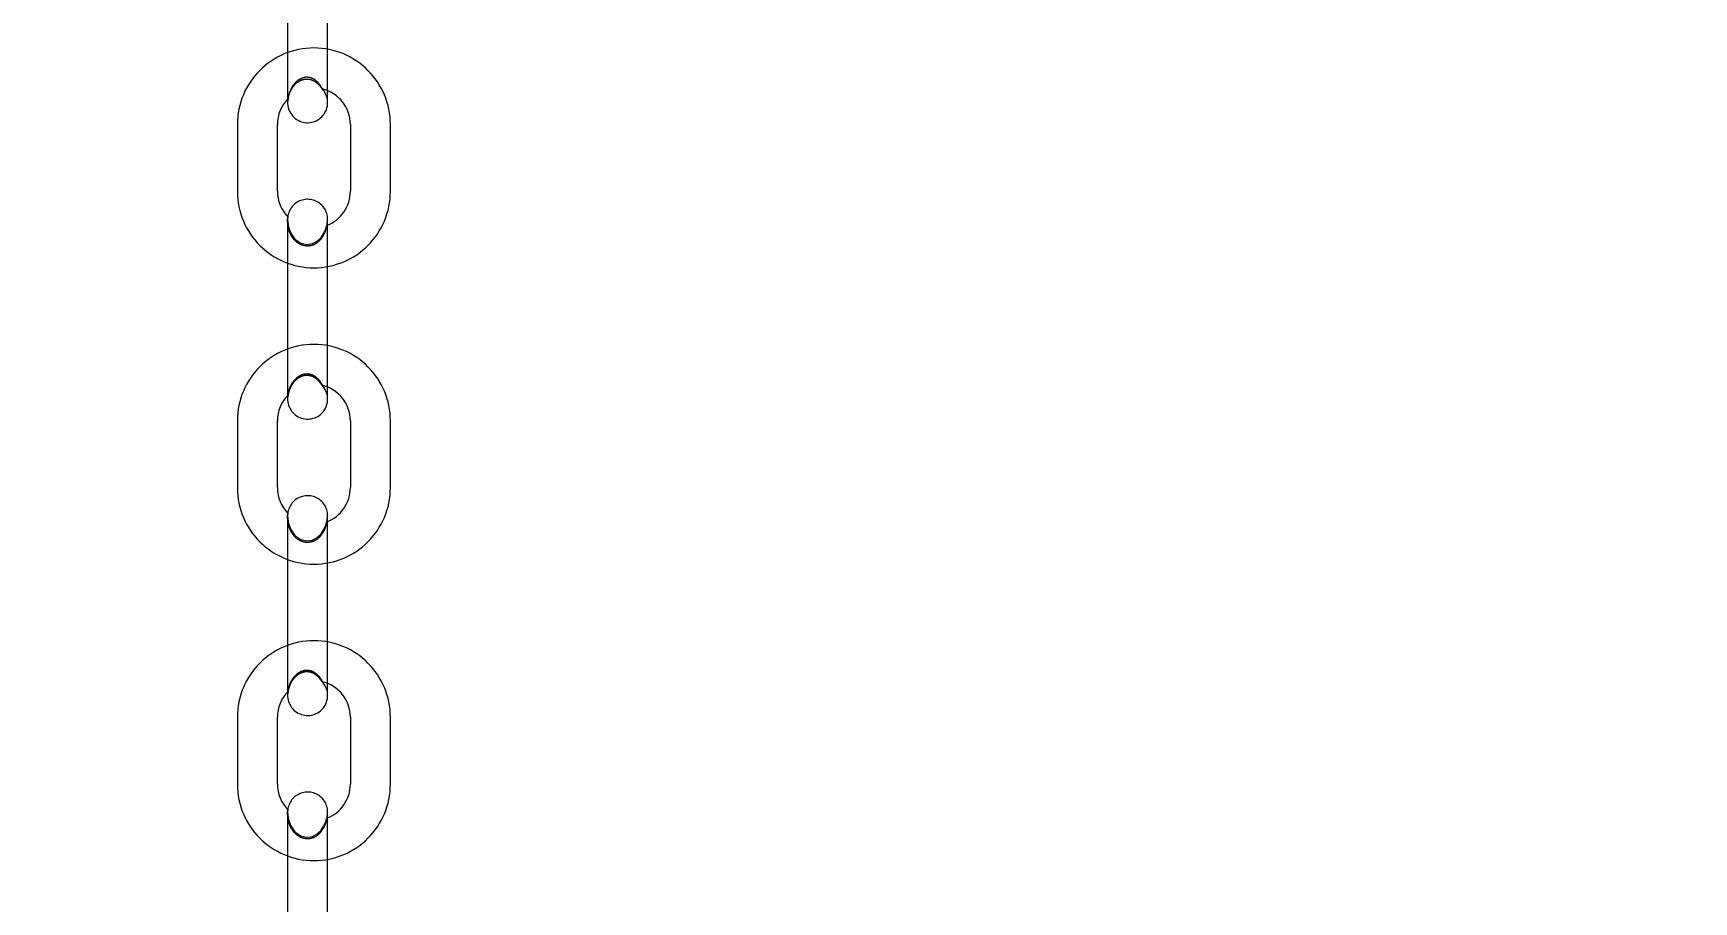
# Model space of a CAD drawing. Header units: millimetres. Extents: x 1293 to 41893, y 1011 to 26911.
# Drawn here: x 10741.8 to 11100.1, y 7985.5 to 8172.9 of the extents above; entities that cross this region are included whole.
import ezdxf

# ---------------------------------------------------------------- set-up
doc = ezdxf.new("R2010")
doc.units = ezdxf.units.MM
doc.header["$LTSCALE"] = 50
doc.linetypes.add('HIDDEN', pattern=[1.905, 1.27, -0.635])
doc.layers.add('CAPA_1', color=7, linetype='Continuous')
doc.styles.add('SLDTEXTSTYLE0', font='TXT', dxfattribs={"width": 0.75})
doc.dimstyles.new('SLDDIMSTYLE0', dxfattribs={"dimtxt": 100, "dimasz": 100, "dimexe": 0, "dimexo": 0.0625, "dimgap": 25, "dimtad": 2, "dimdec": 0, "dimlfac": 1.5, "dimrnd": 1e-09, "dimzin": 12, "dimdsep": 46, "dimtxsty": 'SLDTEXTSTYLE0', "dimsah": 1, "dimcen": 0.09, "dimadec": 0, "dimazin": 3, "dimtfac": 1, "dimtdec": 0, "dimtofl": 0, "dimtmove": 0, "dimatfit": 3, "dimfxl": 1, "dimfrac": 2, "dimtolj": 1, "dimtzin": 12, "dimarcsym": 0})

# ---------------------------------------------------------------- blocks, each defined once
blk = doc.blocks.new('_D_15')
at = {"layer": 'CAPA_1', "transparency": 16777216}
for p, q in [((6530.12, 8742.38), (6530.12, 9415.65)), ((16745.16, 6492), (16745.16, 9415.65)), ((6530.12, 9365.65), (16745.16, 9365.65))]:
    blk.add_line(p, q, dxfattribs=at)
for points in [[(6530.12, 9365.65), (6630.12, 9350.26), (6630.12, 9381.03)], [(16745.16, 9365.65), (16645.16, 9381.03), (16645.16, 9350.26)]]:
    blk.add_solid(points, dxfattribs=at)
at = {"layer": 'CAPA_1', "transparency": 16777216, "insert": (11452.92, 9494.55), "char_height": 100, "attachment_point": 1, "style": 'SLDTEXTSTYLE0'}
blk.add_mtext('15323', dxfattribs=at)

msp = doc.modelspace()

# ---------------------------------------------------------------- linework, layer by layer
at = {"color": 1, "linetype": 'HIDDEN', "lineweight": 18}
for p, q in [((10796.7331731, 8176.0602403), (10796.7331731, 8157.8929775)), ((10805.3691731, 8157.8929775), (10805.3691731, 8176.0602403)), ((10785.8881497, 8153.1869069), (10785.8881497, 8138.7935736)), ((10794.5241497, 8138.7935736), (10794.5241497, 8153.1869069)), ((10810.2721497, 8153.1869069), (10810.2721497, 8138.7935736)), ((10818.9081497, 8138.7935736), (10818.9081497, 8153.1869069)), ((10796.7331731, 8132.5836143), (10796.7331731, 8093.9596442)), ((10805.3691731, 8093.9596442), (10805.3691731, 8132.7369775)), ((10785.8881497, 8089.2535736), (10785.8881497, 8074.8602403)), ((10794.5241497, 8074.8602403), (10794.5241497, 8089.2535736)), ((10810.2721497, 8089.2535736), (10810.2721497, 8074.8602403)), ((10818.9081497, 8074.8602403), (10818.9081497, 8089.2535736)), ((10796.7331731, 8068.650281), (10796.7331731, 8030.0263109)), ((10805.3691731, 8030.0263109), (10805.3691731, 8068.8036442)), ((10785.8881497, 8025.3202403), (10785.8881497, 8010.9269069)), ((10794.5241497, 8010.9269069), (10794.5241497, 8025.3202403)), ((10810.2721497, 8025.3202403), (10810.2721497, 8010.9269069)), ((10818.9081497, 8010.9269069), (10818.9081497, 8025.3202403)), ((10796.7331731, 8004.7169477), (10796.7331731, 7966.0929775)), ((10805.3691731, 7966.0929775), (10805.3691731, 8004.8703109))]:
    msp.add_line(p, q, dxfattribs=at)
at = {"color": 1, "linetype": 'HIDDEN', "lineweight": 18, "flags": 128}
for points in [[(10796.7608536, 8133.2171996), (10796.736439, 8132.8154775), (10796.7523731, 8132.0855035), (10796.9166715, 8131.0327555), (10797.3904829, 8129.7456426), (10798.2989814, 8128.4891392), (10799.566069, 8127.6168536), (10800.9128323, 8127.3103029), (10802.112359, 8127.489046), (10803.1218996, 8128.0155447), (10803.9516495, 8128.8137978), (10804.5750229, 8129.7868166), (10804.9576098, 8130.7090217), (10805.1283299, 8131.2902973)], [(10796.7608536, 8069.2838663), (10796.736439, 8068.8821442), (10796.7523731, 8068.1521702), (10796.9166715, 8067.0994221), (10797.3904829, 8065.8123092), (10798.2989814, 8064.5558058), (10799.566069, 8063.6835203), (10800.9128323, 8063.3769696), (10802.112359, 8063.5557126), (10803.1218996, 8064.0822114), (10803.9516495, 8064.8804645), (10804.5750229, 8065.8534833), (10804.9576098, 8066.7756884), (10805.1283299, 8067.3569639)], [(10796.7608536, 8005.3505329), (10796.736439, 8004.9488109), (10796.7523731, 8004.2188368), (10796.9166715, 8003.1660888), (10797.3904829, 8001.8789759), (10798.2989814, 8000.6224725), (10799.566069, 7999.7501869), (10800.9128323, 7999.4436363), (10802.112359, 7999.6223793), (10803.1218996, 8000.1488781), (10803.9516495, 8000.9471312), (10804.5750229, 8001.92015), (10804.9576098, 8002.842355), (10805.1283299, 8003.4236306)]]:
    msp.add_lwpolyline(points, dxfattribs=at)
at = {"color": 1, "linetype": 'HIDDEN', "lineweight": 18}
for centre, radius, start, end in [((10802.3981497, 8153.1869069), 16.51, 0, 180), ((10801.0511731, 8157.8929775), 4.318, 168.366844909, 43.45843009), ((10802.3981497, 8153.1869069), 7.874, 0, 76.971022019), ((10802.3981497, 8153.1869069), 7.874, 134.938330905, 180), ((10802.3981497, 8138.7935736), 16.51, 180, 0), ((10802.3981497, 8138.7935736), 7.874, 180, 224.556604401), ((10801.0511731, 8132.7369775), 4.318, 341.366688522, 173.463699721), ((10802.3981497, 8138.7935736), 7.874, 290.386693975, 0), ((10802.3981497, 8089.2535736), 16.51, 0, 180), ((10801.0511731, 8093.9596442), 4.318, 167.926373367, 43.995406136), ((10802.3981497, 8089.2535736), 7.874, 0, 77.030824144), ((10802.3981497, 8089.2535736), 7.874, 135.086415544, 180), ((10802.3981497, 8074.8602403), 16.51, 180, 0), ((10802.3981497, 8074.8602403), 7.874, 180, 224.556604401), ((10802.3981497, 8074.8602403), 7.874, 290.386693975, 0), ((10801.0511731, 8068.8036442), 4.318, 341.366688522, 173.463699721), ((10802.3981497, 8025.3202403), 16.51, 0, 180), ((10801.0511731, 8030.0263109), 4.318, 167.926373367, 43.995406136), ((10802.3981497, 8025.3202403), 7.874, 0, 77.030824144), ((10802.3981497, 8025.3202403), 7.874, 135.086415544, 180), ((10802.3981497, 8010.9269069), 16.51, 180, 0), ((10802.3981497, 8010.9269069), 7.874, 180, 224.556604401), ((10802.3981497, 8010.9269069), 7.874, 290.386693975, 0), ((10801.0511731, 8004.8703109), 4.318, 341.366688522, 173.463699721)]:
    msp.add_arc(centre, radius, start, end, dxfattribs=at)
for points, knots in [([(10796.8214119, 8158.7636931), (10796.8212634, 8158.7622264), (10796.8188101, 8158.7379949), (10796.8617441, 8158.9906038), (10796.9910293, 8159.5348661), (10797.3175594, 8160.4503228), (10797.9934923, 8161.5570046), (10798.9579006, 8162.4566185), (10800.0941648, 8162.959168), (10801.1528656, 8163.0410191), (10802.1149571, 8162.7809424), (10802.9241381, 8162.2952425), (10803.577645, 8161.6767403), (10804.0341474, 8161.0711173), (10804.1351711, 8160.9325968), (10804.1850721, 8160.8641743)], [0, 0, 0, 0, 0.004089737, 0.0675643535, 0.1335694154, 0.2310522936, 0.3302002692, 0.441723771, 0.5202915064, 0.5992487199, 0.6694347694, 0.7402662407, 0.8207754413, 0.9114715265, 1, 1, 1, 1]), ([(10804.0783172, 8161.1245289), (10803.972023, 8161.3104789), (10803.7596405, 8161.6820191), (10803.0958715, 8162.4883167), (10802.2077671, 8163.1210045), (10801.2080985, 8163.4053228), (10800.2752437, 8163.3542448), (10799.2964402, 8162.9826008), (10798.3805756, 8162.262787), (10797.5880371, 8161.2005794), (10797.1039072, 8160.0827536), (10796.8910572, 8159.2355058), (10796.8194382, 8158.7838391), (10796.8219055, 8158.7811157), (10796.8229254, 8158.77999)], [0, 0, 0, 0, 0.0924149755, 0.1846511179, 0.2781859147, 0.346116289, 0.4141204698, 0.4815160451, 0.575394377, 0.6707871534, 0.7862514248, 0.8773706242, 0.9493106763, 1, 1, 1, 1]), ([(10804.1830576, 8160.8790864), (10804.1889777, 8160.8839395), (10804.1987508, 8160.8919511), (10804.1123714, 8161.0587643), (10804.0783172, 8161.1245289)], [0, 0, 0, 0, 0.6057591549, 1, 1, 1, 1]), ([(10803.8536284, 8128.3912417), (10803.5743245, 8128.0986522), (10803.0148376, 8127.5125523), (10801.8763019, 8127.0061751), (10800.6846612, 8126.9240777), (10799.5436318, 8127.2386409), (10798.4990832, 8127.9172554), (10797.6112762, 8128.9653677), (10796.9959995, 8130.3128406), (10796.7318452, 8131.7278295), (10796.7263897, 8132.7973371), (10796.772522, 8133.310142), (10796.7653793, 8133.250065), (10796.7629024, 8133.2292316)], [0, 0, 0, 0, 0.086881005, 0.1740354978, 0.2556771896, 0.3351033069, 0.4199932292, 0.5153612681, 0.6224604825, 0.7371041323, 0.8492302167, 0.9477163433, 1, 1, 1, 1]), ([(10805.1561453, 8131.3818784), (10805.1595828, 8131.3941342), (10805.1771, 8131.4565869), (10805.1214755, 8131.1494187), (10804.956669, 8130.4981234), (10804.6123229, 8129.4897746), (10804.1138434, 8128.7680136), (10803.8536284, 8128.3912417)], [0, 0, 0, 0, 0.0540343626, 0.2753475188, 0.5002528709, 0.7391231947, 1, 1, 1, 1]), ([(10796.818857, 8094.820297), (10796.8180293, 8094.8160644), (10796.8069855, 8094.7595915), (10796.8348747, 8094.9576219), (10796.9186434, 8095.4294786), (10797.1548206, 8096.2952403), (10797.6908377, 8097.4433625), (10798.5321647, 8098.5015563), (10799.5828384, 8099.1991858), (10800.6050765, 8099.48139), (10801.5711383, 8099.4081285), (10802.4320208, 8099.0407259), (10803.1564495, 8098.4751897), (10803.7573092, 8097.7525025), (10803.9660964, 8097.3874221), (10804.0783172, 8097.1911956)], [0, 0, 0, 0, 0.0052505979, 0.0700553602, 0.1357134437, 0.2329165739, 0.3321738982, 0.4508966685, 0.5376119864, 0.6096504425, 0.6819546466, 0.7485514449, 0.8197987684, 0.9031438908, 1, 1, 1, 1]), ([(10804.1345787, 8096.9947323), (10804.0643481, 8097.0945315), (10803.9194445, 8097.300443), (10803.4188141, 8097.9181639), (10802.6751272, 8098.5546206), (10801.708919, 8099.0029177), (10800.6994054, 8099.1123085), (10799.7172019, 8098.8900931), (10798.8081332, 8098.3848597), (10797.972965, 8097.577217), (10797.3068453, 8096.5145867), (10796.9582737, 8095.4977599), (10796.8803338, 8095.1231085), (10796.8495244, 8094.97501)], [0, 0, 0, 0, 0.0855038963, 0.1764164523, 0.2756185061, 0.3578019145, 0.4402857026, 0.5158591675, 0.5954413888, 0.6882345405, 0.7985637659, 0.9203728504, 1, 1, 1, 1]), ([(10804.0783172, 8097.1911956), (10804.1385521, 8097.0721478), (10804.2327535, 8096.885969), (10804.1814504, 8096.9467367), (10804.1629519, 8096.9686478)], [0, 0, 0, 0, 0.6394271002, 1, 1, 1, 1]), ([(10803.8536284, 8064.4579083), (10803.5743245, 8064.1653189), (10803.0148376, 8063.579219), (10801.8763019, 8063.0728418), (10800.6846612, 8062.9907443), (10799.5436318, 8063.3053076), (10798.4990832, 8063.9839221), (10797.6112762, 8065.0320344), (10796.9959995, 8066.3795073), (10796.7318452, 8067.7944962), (10796.7263897, 8068.8640038), (10796.772522, 8069.3768086), (10796.7653793, 8069.3167316), (10796.7629024, 8069.2958982)], [0, 0, 0, 0, 0.086881005, 0.1740354978, 0.2556771896, 0.3351033069, 0.4199932292, 0.5153612681, 0.6224604825, 0.7371041323, 0.8492302167, 0.9477163433, 1, 1, 1, 1]), ([(10805.1561453, 8067.4485451), (10805.1595828, 8067.4608009), (10805.1771, 8067.5232536), (10805.1214755, 8067.2160853), (10804.956669, 8066.5647901), (10804.6123229, 8065.5564412), (10804.1138434, 8064.8346803), (10803.8536284, 8064.4579083)], [0, 0, 0, 0, 0.0540343626, 0.2753475188, 0.5002528709, 0.7391231947, 1, 1, 1, 1]), ([(10796.818857, 8030.8869637), (10796.8180293, 8030.8827311), (10796.8069855, 8030.8262582), (10796.8348747, 8031.0242886), (10796.9186434, 8031.4961453), (10797.1548206, 8032.361907), (10797.6908377, 8033.5100292), (10798.5321647, 8034.568223), (10799.5828384, 8035.2658525), (10800.6050765, 8035.5480566), (10801.5711383, 8035.4747951), (10802.4320208, 8035.1073926), (10803.1564495, 8034.5418564), (10803.7573092, 8033.8191692), (10803.9660964, 8033.4540888), (10804.0783172, 8033.2578622)], [0, 0, 0, 0, 0.0052505979, 0.0700553602, 0.1357134437, 0.2329165739, 0.3321738982, 0.4508966685, 0.5376119864, 0.6096504425, 0.6819546466, 0.7485514449, 0.8197987684, 0.9031438908, 1, 1, 1, 1]), ([(10804.1345787, 8033.0613989), (10804.0643481, 8033.1611982), (10803.9194445, 8033.3671096), (10803.4188141, 8033.9848305), (10802.6751272, 8034.6212873), (10801.708919, 8035.0695844), (10800.6994054, 8035.1789752), (10799.7172019, 8034.9567598), (10798.8081332, 8034.4515264), (10797.972965, 8033.6438837), (10797.3068453, 8032.5812533), (10796.9582737, 8031.5644266), (10796.8803338, 8031.1897752), (10796.8495244, 8031.0416766)], [0, 0, 0, 0, 0.0855038963, 0.1764164523, 0.2756185061, 0.3578019145, 0.4402857026, 0.5158591675, 0.5954413888, 0.6882345405, 0.7985637659, 0.9203728504, 1, 1, 1, 1]), ([(10804.0783172, 8033.2578622), (10804.1385521, 8033.1388145), (10804.2327535, 8032.9526357), (10804.1814504, 8033.0134033), (10804.1629519, 8033.0353145)], [0, 0, 0, 0, 0.63942710021, 1, 1, 1, 1]), ([(10803.8536284, 8000.524575), (10803.5743245, 8000.2319856), (10803.0148376, 7999.6458856), (10801.8763019, 7999.1395085), (10800.6846612, 7999.057411), (10799.5436318, 7999.3719743), (10798.4990832, 8000.0505888), (10797.6112762, 8001.0987011), (10796.9959995, 8002.446174), (10796.7318452, 8003.8611628), (10796.7263897, 8004.9306704), (10796.772522, 8005.4434753), (10796.7653793, 8005.3833983), (10796.7629024, 8005.3625649)], [0, 0, 0, 0, 0.086881005, 0.1740354978, 0.2556771896, 0.3351033069, 0.4199932292, 0.5153612681, 0.6224604825, 0.7371041323, 0.8492302167, 0.9477163433, 1, 1, 1, 1]), ([(10805.1561453, 8003.5152118), (10805.1595828, 8003.5274675), (10805.1771, 8003.5899202), (10805.1214755, 8003.282752), (10804.956669, 8002.6314567), (10804.6123229, 8001.6231079), (10804.1138434, 8000.9013469), (10803.8536284, 8000.524575)], [0, 0, 0, 0, 0.0540343626, 0.2753475188, 0.5002528709, 0.7391231947, 1, 1, 1, 1])]:
    msp.add_open_spline(points, degree=3, knots=knots, dxfattribs=at)

# ---------------------------------------------------------------- dimensions: what is measured, and where the dimension line sits
at = {"layer": 'CAPA_1'}
dim = msp.add_linear_dim(base=(16745.1618891, 9365.6463094), p1=(6530.1246702, 8678.8772747), p2=(16745.1618891, 6428.5014528), dimstyle='SLDDIMSTYLE0', dxfattribs=at)
dim.commit()
dim.dimension.update_dxf_attribs({"geometry": '_D_15', "text_midpoint": (11637.6432797, 9365.6463094), "dimtype": 160})

doc.saveas('drawing.dxf')
